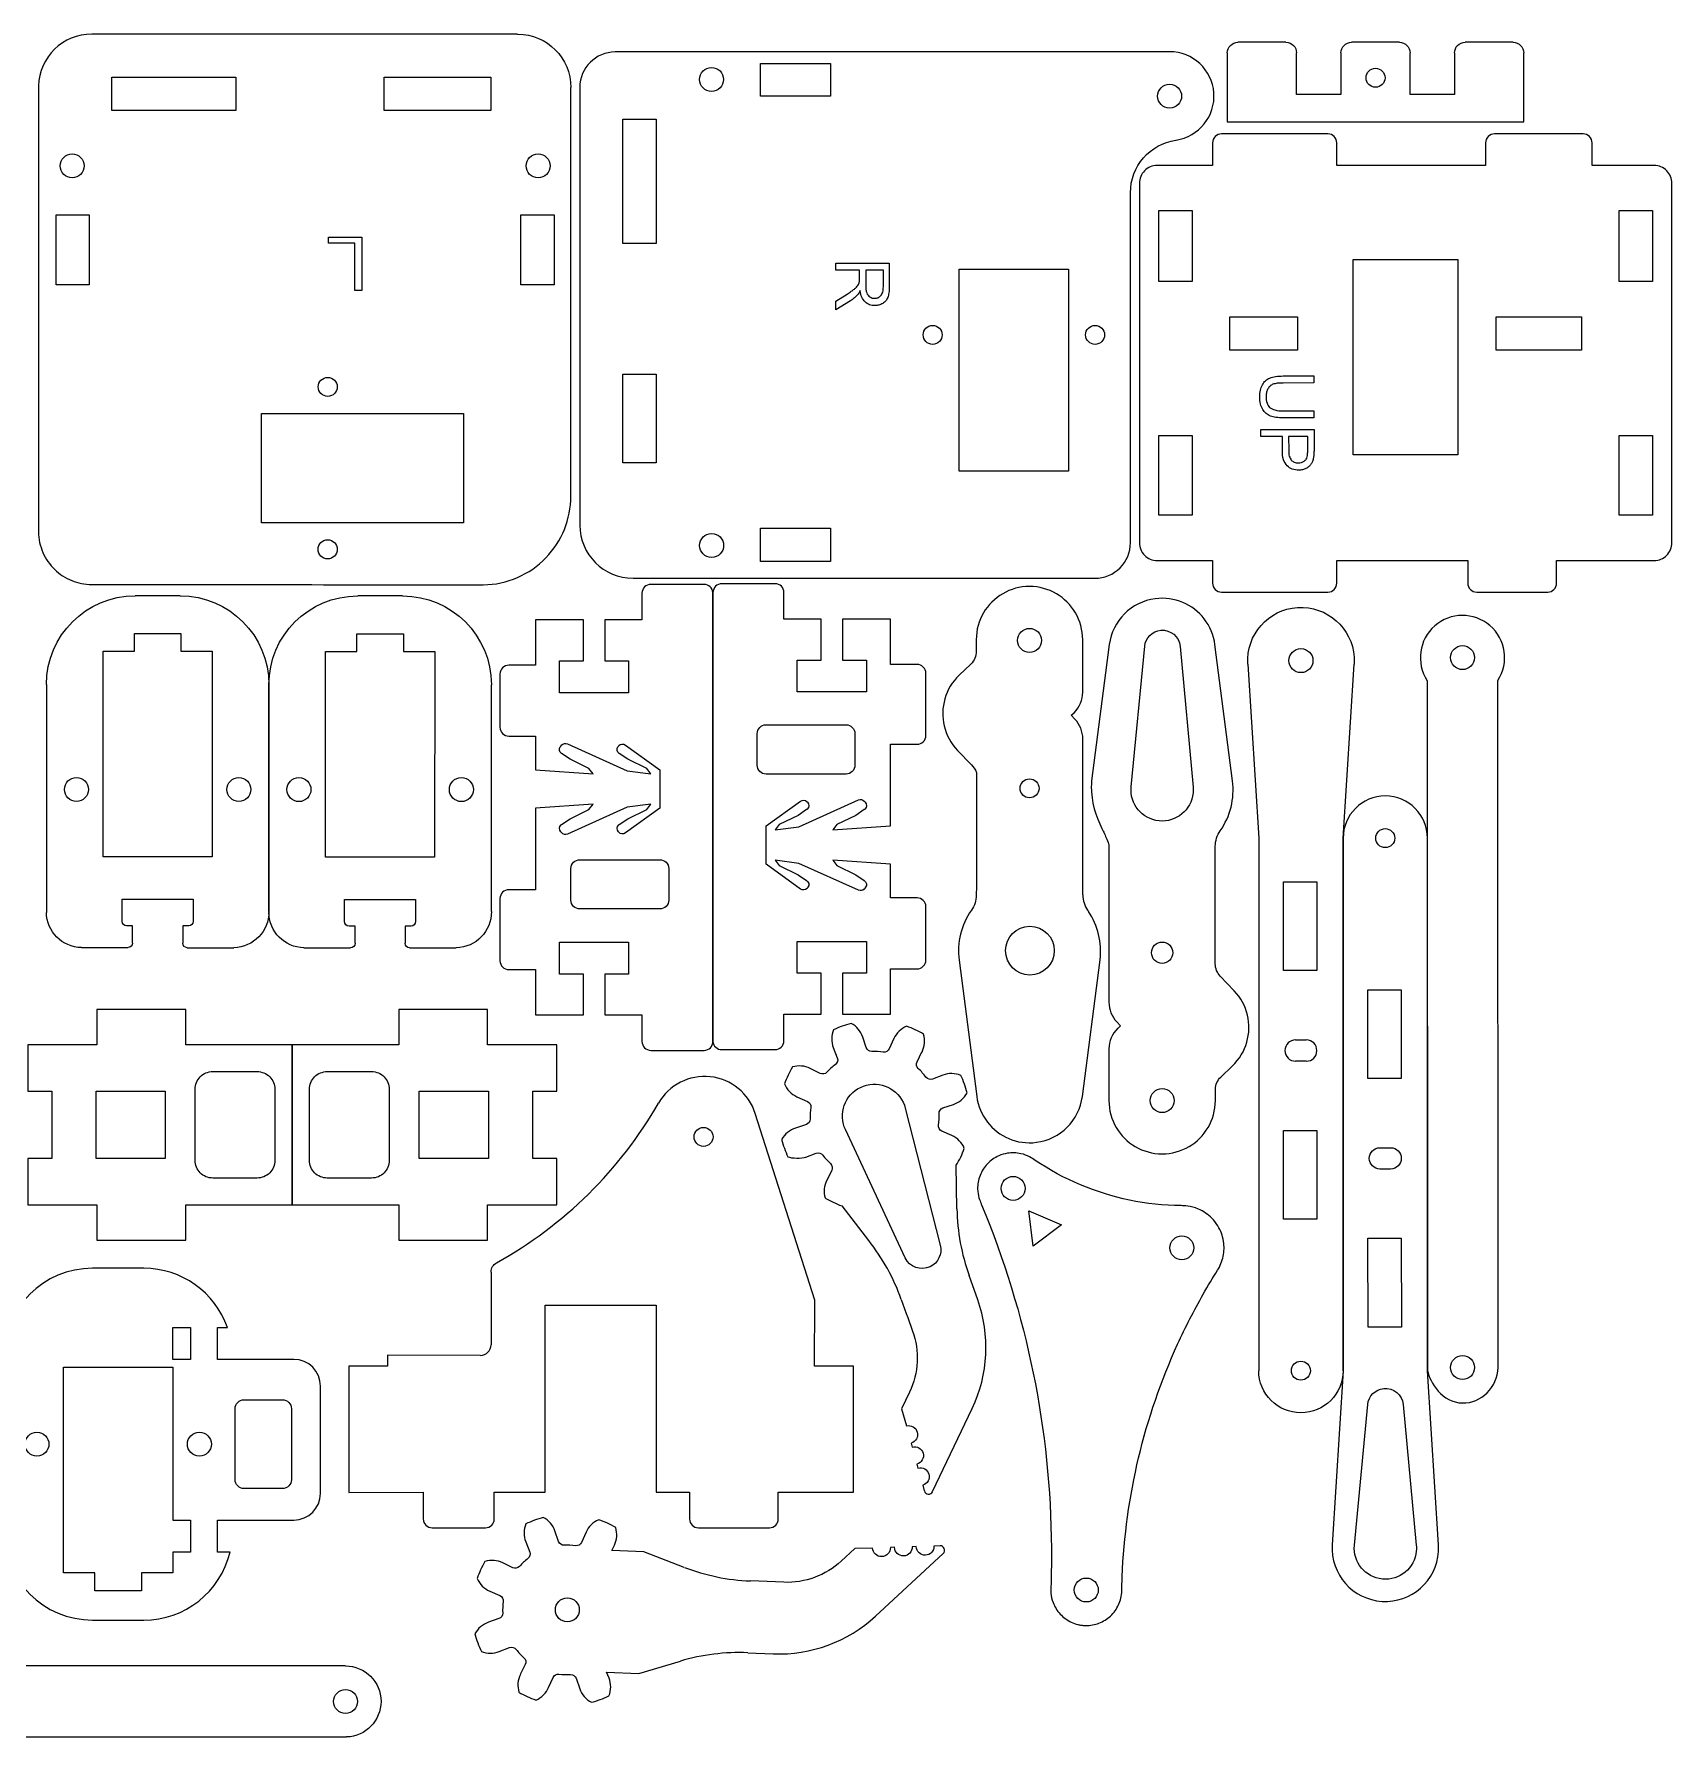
# Model space of a CAD drawing. Header units: millimetres. Extents: x 1 to 287, y -194 to -1.
# Drawn here: x 102.3 to 286.8, y -192.8 to -0.9 of the extents above; entities that cross this region are included whole.
import ezdxf

# ---------------------------------------------------------------- set-up
doc = ezdxf.new("R2010")
doc.units = ezdxf.units.MM
doc.layers.get('0').update_dxf_attribs({"linetype": 'CONTINUOUS'})

msp = doc.modelspace()

# ---------------------------------------------------------------- linework, layer by layer
for p, q in [((156.75, -0.96), (108.76, -0.95)), ((243.31, -1.87), (237.91, -1.87)), ((256.11, -1.87), (250.71, -1.87)), ((268.91, -1.87), (263.51, -1.87)), ((230.21, -2.94), (167.75, -2.96)), ((236.71, -3.07), (236.71, -10.84)), ((244.51, -7.76), (244.51, -3.07)), ((249.51, -3.07), (249.51, -7.76)), ((257.31, -7.77), (257.31, -3.07)), ((262.31, -3.07), (262.31, -7.77)), ((270.11, -10.84), (270.11, -3.07)), ((162.75, -53.01), (162.75, -6.96)), ((163.75, -6.96), (163.76, -56.26)), ((249.51, -7.76), (244.51, -7.76)), ((262.31, -7.77), (257.31, -7.77)), ((236.71, -10.84), (270.11, -10.84)), ((225.8, -58.26), (225.8, -18.83)), ((192.62, -27.54), (192.62, -26.75)), ((192.62, -26.75), (198.62, -26.75)), ((198.62, -26.75), (198.62, -29.41)), ((195.28, -27.54), (192.62, -27.54)), ((195.28, -28.46), (195.28, -27.54)), ((197.96, -27.54), (195.97, -27.54)), ((195.97, -27.54), (195.97, -29.25)), ((197.96, -29.44), (197.96, -27.54)), ((192.62, -31.04), (193.87, -30.24)), ((194.25, -30.99), (192.62, -32.03)), ((192.62, -32.03), (192.62, -31.04)), ((243, -39.47), (246.47, -39.46)), ((246.47, -40.25), (243, -40.26)), ((246.47, -39.46), (246.47, -40.25)), ((243.01, -43.39), (246.47, -43.38)), ((246.47, -43.38), (246.47, -44.18)), ((240.48, -45.51), (246.48, -45.5)), ((240.48, -46.3), (240.48, -45.51)), ((246.47, -44.18), (243.01, -44.18)), ((246.48, -45.5), (246.48, -47.76)), ((242.92, -46.3), (240.48, -46.3)), ((242.92, -47.84), (242.92, -46.3)), ((245.77, -46.3), (243.62, -46.3)), ((243.62, -46.3), (243.63, -47.85)), ((245.77, -47.83), (245.77, -46.3)), ((169.76, -62.26), (221.8, -62.26)), ((177.76, -62.95), (171.76, -62.95)), ((185.76, -62.87), (179.76, -62.87)), ((118.73, -64.24), (113.66, -64.23)), ((143.79, -64.25), (138.73, -64.25)), ((170.76, -63.95), (170.76, -66.95)), ((178.76, -63.87), (178.76, -114.45)), ((178.76, -114.45), (178.76, -63.87)), ((186.76, -66.87), (186.76, -63.87)), ((164.16, -66.95), (158.76, -66.95)), ((158.76, -66.95), (158.76, -72.05)), ((164.16, -71.55), (164.16, -66.95)), ((170.76, -66.95), (166.56, -66.95)), ((166.56, -66.95), (166.56, -71.55)), ((190.96, -66.87), (186.76, -66.87)), ((190.96, -71.47), (190.96, -66.87)), ((198.76, -66.87), (193.36, -66.87)), ((193.36, -66.87), (193.36, -71.47)), ((198.76, -71.97), (198.76, -66.87)), ((208.42, -69.25), (208.43, -69.33)), ((208.43, -69.33), (208.43, -70.47)), ((220.43, -75.09), (220.42, -69.18)), ((223.41, -69.74), (221.42, -85.08)), ((225.88, -85.77), (227.41, -69.92)), ((231.39, -69.93), (232.85, -85.79)), ((237.3, -85.09), (235.32, -69.74)), ((158.76, -72.05), (155.76, -72.05)), ((161.46, -75.15), (161.46, -71.55)), ((161.46, -71.55), (164.16, -71.55)), ((166.56, -71.55), (169.26, -71.55)), ((169.26, -71.55), (169.26, -75.15)), ((188.26, -75.07), (188.26, -71.47)), ((188.26, -71.47), (190.96, -71.47)), ((193.36, -71.47), (196.06, -71.47)), ((196.06, -71.47), (196.06, -75.07)), ((201.75, -71.97), (198.76, -71.97)), ((207.81, -71.92), (206.5, -73.17)), ((239.02, -71.92), (240.26, -91.54)), ((249.76, -91.54), (251, -71.92)), ((103.66, -74.23), (103.66, -83.02)), ((128.72, -99.81), (128.72, -74.24)), ((128.72, -74.24), (128.72, -99.8)), ((153.79, -99.82), (153.79, -74.25)), ((154.76, -73.05), (154.76, -79.05)), ((202.75, -79.97), (202.75, -72.97)), ((259.24, -73.8), (259.27, -151.54)), ((267.22, -151.19), (267.21, -73.76)), ((169.26, -75.15), (161.46, -75.15)), ((196.06, -75.07), (188.26, -75.07)), ((219.13, -77.7), (219.44, -77.41)), ((219.54, -78.13), (219.13, -77.7)), ((155.76, -80.05), (158.76, -80.05)), ((158.76, -80.05), (158.76, -83.84)), ((220.43, -97.94), (220.43, -80.35)), ((161.6, -81.18), (161.72, -81.04)), ((162.67, -82.65), (161.7, -82)), ((162.35, -80.91), (169.09, -83.94)), ((168.1, -81.18), (168.15, -81.12)), ((169.17, -82.65), (168.2, -82)), ((168.89, -81.05), (172.76, -83.85)), ((198.75, -90.17), (198.75, -80.97)), ((198.75, -80.97), (201.75, -80.97)), ((206.31, -81.65), (207.87, -83.28)), ((103.66, -83.02), (103.66, -99.81)), ((158.76, -83.84), (165.26, -84.3)), ((164.79, -83.69), (162.67, -82.65)), ((165.26, -84.3), (164.79, -83.69)), ((169.09, -83.94), (171.76, -84.3)), ((171.29, -83.69), (169.17, -82.65)), ((171.76, -84.3), (171.29, -83.69)), ((172.76, -83.85), (172.76, -86.05)), ((208.46, -84.34), (208.46, -97.08)), ((172.76, -86.05), (172.76, -88.15)), ((165.26, -87.7), (158.76, -88.15)), ((158.76, -88.15), (158.76, -97.35)), ((169.09, -88.05), (162.35, -91.08)), ((164.79, -88.3), (165.26, -87.7)), ((172.76, -88.15), (168.89, -90.95)), ((171.76, -87.7), (169.09, -88.05)), ((171.29, -88.3), (171.76, -87.7)), ((184.75, -90.17), (188.62, -87.37)), ((188.42, -90.27), (195.16, -87.24)), ((189.36, -87.44), (189.41, -87.5)), ((195.79, -87.37), (195.91, -87.5)), ((161.7, -89.99), (162.67, -89.35)), ((162.67, -89.35), (164.79, -88.3)), ((168.2, -89.99), (169.17, -89.35)), ((169.17, -89.35), (171.29, -88.3)), ((184.75, -92.27), (184.75, -90.17)), ((186.22, -90.02), (185.75, -90.62)), ((188.34, -88.97), (186.22, -90.02)), ((189.31, -88.33), (188.34, -88.97)), ((192.72, -90.02), (192.25, -90.62)), ((192.25, -90.62), (198.75, -90.17)), ((194.84, -88.97), (192.72, -90.02)), ((195.81, -88.33), (194.84, -88.97)), ((161.72, -90.95), (161.6, -90.82)), ((168.15, -90.88), (168.1, -90.82)), ((185.75, -90.62), (188.42, -90.27)), ((240.26, -91.54), (240.25, -151.54)), ((249.75, -151.54), (249.76, -91.54)), ((249.76, -91.54), (249.77, -151.54)), ((259.27, -151.54), (259.26, -91.54)), ((184.75, -94.48), (184.75, -92.27)), ((235.36, -105.71), (235.36, -92.44)), ((188.62, -97.27), (184.75, -94.48)), ((188.42, -94.38), (185.75, -94.03)), ((185.75, -94.03), (186.22, -94.63)), ((186.22, -94.63), (188.34, -95.67)), ((188.34, -95.67), (189.31, -96.32)), ((195.16, -97.41), (188.42, -94.38)), ((198.75, -94.48), (192.25, -94.03)), ((192.25, -94.03), (192.72, -94.63)), ((192.72, -94.63), (194.84, -95.67)), ((194.84, -95.67), (195.81, -96.32)), ((198.75, -98.27), (198.75, -94.48)), ((158.76, -97.35), (155.76, -97.35)), ((189.41, -97.14), (189.36, -97.2)), ((195.91, -97.15), (195.79, -97.28)), ((208.46, -97.08), (208.43, -97.9)), ((112.19, -100.93), (112.19, -98.43)), ((112.19, -98.43), (120.19, -98.43)), ((120.19, -98.43), (120.19, -100.93)), ((137.25, -100.94), (137.25, -98.44)), ((137.25, -98.44), (145.25, -98.44)), ((145.25, -98.44), (145.25, -100.94)), ((154.76, -98.35), (154.76, -105.35)), ((201.75, -98.27), (198.75, -98.27)), ((202.75, -105.27), (202.75, -99.27)), ((113.37, -101.43), (112.69, -101.43)), ((113.36, -103.37), (113.37, -101.43)), ((119.69, -101.43), (119.01, -101.43)), ((119.01, -101.43), (119.01, -103.37)), ((138.43, -101.44), (137.75, -101.44)), ((138.43, -103.39), (138.43, -101.44)), ((144.08, -101.44), (144.07, -103.39)), ((144.75, -101.44), (144.08, -101.44)), ((161.46, -106.85), (161.46, -103.25)), ((161.46, -103.25), (169.26, -103.25)), ((169.26, -103.25), (169.26, -106.85)), ((188.25, -106.77), (188.25, -103.17)), ((188.25, -103.17), (196.05, -103.17)), ((196.05, -103.17), (196.05, -106.77)), ((107.61, -103.87), (112.86, -103.87)), ((119.51, -103.88), (124.77, -103.88)), ((132.67, -103.89), (137.93, -103.89)), ((144.57, -103.89), (149.83, -103.89)), ((206.49, -105.29), (208.48, -120.63)), ((220.38, -120.63), (222.37, -105.24)), ((155.76, -106.35), (158.76, -106.35)), ((158.76, -106.35), (158.76, -111.45)), ((164.16, -106.85), (161.46, -106.85)), ((164.16, -111.45), (164.16, -106.85)), ((169.26, -106.85), (166.56, -106.85)), ((166.56, -106.85), (166.56, -111.45)), ((190.95, -106.77), (188.25, -106.77)), ((190.95, -111.37), (190.95, -106.77)), ((196.05, -106.77), (193.35, -106.77)), ((193.35, -106.77), (193.35, -111.37)), ((198.75, -111.37), (198.75, -106.27)), ((198.75, -106.27), (201.75, -106.27)), ((237.48, -108.73), (235.92, -107.1)), ((158.76, -111.45), (164.16, -111.45)), ((166.56, -111.45), (170.76, -111.45)), ((170.76, -111.45), (170.76, -114.45)), ((186.75, -114.37), (186.75, -111.37)), ((186.75, -111.37), (190.95, -111.37)), ((193.35, -111.37), (198.75, -111.37)), ((224.25, -112.24), (224.67, -112.67)), ((224.67, -112.67), (224.36, -112.97)), ((196.03, -115.14), (195.63, -113.96)), ((199.14, -114.13), (198.63, -115.27)), ((244.4, -114.27), (245.6, -114.27)), ((171.76, -115.45), (177.76, -115.45)), ((179.75, -115.37), (185.75, -115.37)), ((192.32, -115.14), (192.77, -116.3)), ((201.75, -116.75), (202.31, -115.63)), ((223.37, -115.28), (223.37, -121.11)), ((245.6, -116.67), (244.4, -116.67)), ((190.84, -118.05), (189.72, -117.49)), ((204.67, -118.24), (203.5, -118.68)), ((235.98, -118.46), (237.29, -117.21)), ((188.22, -120.67), (189.41, -121.21)), ((235.37, -119.81), (235.37, -119.81)), ((190.23, -143.61), (183.53, -122.57)), ((200.43, -121.97), (204.36, -137.41)), ((204.67, -121.94), (205.85, -121.54)), ((189.28, -123.8), (188.07, -124.21)), ((200.42, -138.82), (193.68, -124.38)), ((205.67, -125.05), (204.54, -124.54)), ((253.91, -126.42), (255.11, -126.42)), ((187.21, -127.45), (187.22, -127.45)), ((189.22, -127.48), (190.39, -127.04)), ((206.25, -133.3), (206.17, -128.4)), ((192.14, -128.97), (191.58, -130.08)), ((255.11, -128.82), (253.91, -128.82)), ((193.26, -132.97), (196.3, -136.87)), ((114.62, -140), (108.85, -140)), ((153.76, -140.43), (153.76, -148.62)), ((208.59, -143.54), (207.61, -140.82)), ((207.61, -140.82), (207.62, -140.82)), ((190.21, -151.04), (190.23, -143.61)), ((199.98, -143.51), (200.54, -145.1)), ((159.86, -165.24), (159.86, -144.14)), ((159.86, -144.14), (172.36, -144.14)), ((172.36, -144.14), (172.36, -165.24)), ((200.54, -145.1), (200.7, -145.53)), ((200.7, -145.53), (201.25, -147.07)), ((122.92, -150.27), (122.92, -146.67)), ((122.92, -146.67), (124.05, -146.67)), ((131.54, -150.27), (122.92, -150.27)), ((142.07, -151.04), (137.72, -151.04)), ((137.72, -151.04), (137.74, -165.25)), ((152.56, -149.82), (142.07, -149.81)), ((142.07, -149.81), (142.07, -151.04)), ((194.61, -151.04), (190.21, -151.04)), ((194.61, -165.24), (194.61, -151.04)), ((249.77, -151.54), (248.53, -171.16)), ((260.51, -171.16), (259.27, -151.54)), ((134.54, -165.37), (134.54, -153.27)), ((125.92, -154.82), (130.26, -154.82)), ((200.9, -153.96), (200.01, -155.83)), ((251.04, -171.21), (252.53, -155.35)), ((256.51, -155.35), (258, -171.21)), ((124.92, -163.82), (124.92, -155.82)), ((131.26, -155.82), (131.26, -163.82)), ((200.01, -155.83), (200.55, -157.77)), ((203.51, -165.17), (207.97, -155.79)), ((201.08, -159.7), (201.21, -160.14)), ((201.74, -162.07), (201.86, -162.51)), ((130.26, -164.82), (125.92, -164.82)), ((202.39, -164.44), (202.57, -165.09)), ((137.74, -165.25), (146.12, -165.24)), ((146.12, -165.24), (146.12, -168.24)), ((154.12, -168.24), (154.12, -165.24)), ((154.12, -165.24), (159.86, -165.24)), ((172.36, -165.24), (176.12, -165.24)), ((176.12, -165.24), (176.12, -168.24)), ((186.12, -168.24), (186.12, -165.24)), ((186.12, -165.24), (194.61, -165.24)), ((122.92, -171.97), (122.92, -168.37)), ((122.92, -168.37), (131.54, -168.37)), ((159.65, -168.08), (159.65, -168.08)), ((147.12, -169.24), (153.12, -169.24)), ((161.36, -170.78), (160.95, -169.6)), ((164.46, -169.74), (163.96, -170.88)), ((177.12, -169.24), (185.12, -169.24)), ((124.35, -171.97), (122.92, -171.97)), ((157.66, -170.81), (158.11, -171.97)), ((167.36, -171.81), (167.65, -171.21)), ((170.97, -171.96), (167.36, -171.81)), ((175.53, -173.7), (170.97, -171.96)), ((194.74, -171.59), (193.22, -172.99)), ((196.75, -171.52), (194.74, -171.59)), ((197.07, -179.2), (204.7, -172.14)), ((199.21, -171.44), (198.75, -171.46)), ((201.67, -171.36), (201.21, -171.38)), ((204.34, -171.27), (203.66, -171.3)), ((153.07, -173.04), (153.07, -173.04)), ((156.2, -173.74), (155.08, -173.19)), ((153.6, -176.38), (154.75, -176.88)), ((186.74, -175.38), (182.97, -175.23)), ((108.86, -179.64), (114.62, -179.64)), ((154.64, -179.48), (153.48, -179.88)), ((154.67, -183.18), (155.84, -182.73)), ((182.68, -183.32), (185.56, -183.44)), ((137.34, -184.81), (59.83, -184.81)), ((137.34, -184.81), (137.35, -184.81)), ((157.6, -184.64), (157.05, -185.77)), ((160.24, -187.24), (160.74, -186.1)), ((167.05, -186.17), (166.78, -185.49)), ((166.78, -185.49), (170.42, -185.64)), ((170.42, -185.64), (175.09, -184.26)), ((163.34, -186.2), (163.75, -187.38)), ((59.76, -192.81), (137.47, -192.81))]:
    msp.add_line(p, q)
for points in [[(192, -4.26), (192, -7.96), (184.1, -7.96), (184.1, -4.26)], [(125.01, -5.82), (125.01, -9.57), (111.01, -9.57), (111.01, -5.82)], [(153.72, -5.82), (153.72, -9.57), (141.72, -9.57), (141.72, -5.82)], [(168.62, -10.55), (172.37, -10.55), (172.37, -24.55), (168.62, -24.55)], [(232.76, -28.83), (229.01, -28.83), (229.01, -20.83), (232.76, -20.83)], [(284.61, -28.83), (280.86, -28.83), (280.86, -20.83), (284.61, -20.83)], [(104.76, -21.3), (108.46, -21.3), (108.46, -29.2), (104.76, -29.2)], [(160.86, -29.2), (157.11, -29.2), (157.11, -21.3), (160.86, -21.3)], [(135.45, -24.52), (135.45, -23.82), (139.2, -23.82), (139.2, -29.82), (138.41, -29.82), (138.41, -24.52)], [(262.7, -26.36), (262.7, -48.36), (250.9, -48.36), (250.9, -26.36)], [(218.81, -50.19), (206.51, -50.19), (206.5, -27.44), (218.8, -27.44)], [(237.01, -36.55), (237.01, -32.8), (244.61, -32.8), (244.61, -36.55)], [(276.61, -32.8), (276.61, -36.55), (267.01, -36.55), (267.01, -32.8)], [(168.62, -39.26), (172.37, -39.26), (172.37, -49.26), (168.62, -49.26)], [(127.9, -43.7), (150.65, -43.71), (150.65, -56.01), (127.9, -56)], [(229.01, -46.16), (232.76, -46.16), (232.76, -55.16), (229.01, -55.16)], [(284.61, -55.16), (280.86, -55.16), (280.86, -46.16), (284.61, -46.16)], [(184.11, -60.36), (184.11, -56.61), (192.01, -56.61), (192.01, -60.36)], [(122.34, -93.66), (110.04, -93.66), (110.04, -70.49), (113.57, -70.49), (113.57, -68.49), (118.81, -68.49), (118.81, -70.49), (122.34, -70.49)], [(147.4, -93.68), (135.1, -93.67), (135.11, -70.5), (138.64, -70.51), (138.64, -68.51), (143.88, -68.51), (143.88, -70.51), (147.41, -70.51)], [(243.06, -96.47), (246.81, -96.47), (246.81, -106.47), (243.06, -106.47)], [(256.31, -118.62), (252.56, -118.62), (252.56, -108.62), (256.31, -108.62)], [(119.35, -132.84), (131.35, -132.84), (131.35, -114.84), (119.35, -114.84), (119.35, -110.84), (109.35, -110.84), (109.35, -114.84), (101.55, -114.84), (101.55, -120.04), (104.25, -120.04), (104.25, -127.64), (101.55, -127.64), (101.55, -132.84), (109.35, -132.84), (109.35, -136.84), (119.35, -136.84)], [(153.35, -136.84), (153.35, -132.84), (161.15, -132.84), (161.15, -127.64), (158.45, -127.64), (158.45, -120.04), (161.15, -120.04), (161.15, -114.84), (153.35, -114.84), (153.35, -110.84), (143.35, -110.84), (143.35, -114.84), (131.35, -114.84), (131.35, -132.84), (143.35, -132.84), (143.35, -136.84)], [(117.05, -120.04), (117.05, -127.64), (109.25, -127.64), (109.25, -120.04)], [(145.65, -127.64), (145.65, -120.04), (153.45, -120.04), (153.45, -127.64)], [(243.05, -124.47), (246.8, -124.47), (246.8, -134.47), (243.05, -134.47)], [(218.02, -135.09), (214.82, -137.5), (214.34, -133.53)], [(256.32, -146.62), (252.57, -146.62), (252.56, -136.62), (256.31, -136.62)], [(117.89, -150.27), (117.89, -146.67), (119.89, -146.67), (119.89, -150.27)], [(117.89, -151.16), (117.89, -168.37), (119.89, -168.37), (119.89, -171.97), (117.89, -171.97), (117.89, -174.33), (114.36, -174.33), (114.36, -176.33), (109.12, -176.33), (109.12, -174.33), (105.59, -174.33), (105.59, -151.16)]]:
    msp.add_lwpolyline(points, close=True)
for points in [[(284.81, -60.26, 0.414214), (286.81, -58.26), (286.81, -17.76, 0.414214), (284.81, -15.76), (277.81, -15.76), (277.81, -13.19, 0.414214), (276.81, -12.19), (266.81, -12.19, 0.414214), (265.81, -13.19), (265.81, -15.76), (249.05, -15.76), (249.05, -13.19, 0.414214), (248.05, -12.19), (236.05, -12.19, 0.414214), (235.05, -13.19), (235.05, -15.76), (228.8, -15.76, 0.414214), (226.8, -17.76), (226.8, -58.26, 0.414214), (228.8, -60.26), (235.05, -60.26), (235.05, -62.81, 0.414214), (236.05, -63.81), (248.05, -63.81, 0.414214), (249.05, -62.81), (249.05, -60.26), (263.81, -60.26), (263.81, -62.81, 0.414214), (264.81, -63.81), (272.81, -63.81, 0.414214), (273.81, -62.81), (273.81, -60.26)], [(184.74, -78.77), (193.75, -78.77, -0.414214), (194.75, -79.77), (194.75, -83.32, -0.414214), (193.75, -84.32), (184.74, -84.32, -0.414214), (183.74, -83.32), (183.74, -79.77, -0.414214)], [(172.77, -99.52), (163.76, -99.52, -0.414214), (162.76, -98.52), (162.76, -94.97, -0.414214), (163.76, -93.97), (172.77, -93.97, -0.414214), (173.77, -94.97), (173.77, -98.52, -0.414214)], [(120.4, -127.84), (120.4, -119.84, -0.414214), (122.4, -117.84), (127.4, -117.84, -0.414214), (129.4, -119.84), (129.4, -127.84, -0.414214), (127.4, -129.84), (122.4, -129.84, -0.414214)], [(142.29, -119.84), (142.29, -127.84, -0.414214), (140.29, -129.84), (135.29, -129.84, -0.414214), (133.29, -127.84), (133.29, -119.84, -0.414214), (135.29, -117.84), (140.29, -117.84, -0.414214)]]:
    msp.add_lwpolyline(points, format="xyb", close=True)
for centre, radius in [((178.6, -6.06), 1.35), ((253.41, -5.87), 1.07), ((230.21, -7.94), 1.35), ((106.56, -15.8), 1.35), ((159.06, -15.8), 1.35), ((203.51, -34.84), 1.07), ((221.81, -34.84), 1.07), ((135.35, -40.7), 1.07), ((178.61, -58.56), 1.35), ((135.34, -59), 1.08), ((214.43, -69.26), 1.35), ((245.01, -71.54), 1.35), ((263.21, -71.2), 1.35), ((107.04, -86.05), 1.35), ((125.34, -86.06), 1.35), ((132.11, -86.07), 1.35), ((150.41, -86.07), 1.35), ((214.43, -85.93), 1.07), ((254.51, -91.54), 1.07), ((214.47, -104.21), 2.75), ((229.37, -104.45), 1.2), ((229.37, -121.11), 1.35), ((177.7, -125.2), 1.07), ((212.58, -131), 1.35), ((231.59, -137.7), 1.35), ((245, -151.54), 1.07), ((263.22, -151.19), 1.35), ((102.59, -159.82), 1.35), ((120.89, -159.82), 1.35), ((220.82, -176.25), 1.35), ((162.35, -178.49), 1.35), ((137.36, -188.81), 1.35)]:
    msp.add_circle(centre, radius)
for centre, radius, start, end in [((167.75, -6.96), 4, 90.0189, 180.0189), ((230.21, -7.94), 5, -81.7106, 90.0189), ((169.76, -56.26), 6, 180.0189, 270.0001), ((221.8, -58.26), 4, -89.9999, 0.0085), ((171.76, -63.95), 1, 90, 180), ((177.76, -63.95), 1, 4.3368, 90), ((179.76, -63.87), 1, 90, 180), ((185.76, -63.87), 1, 0, 90), ((263.21, -71.2), 4.75, -32.6286, 213.1732), ((155.76, -73.05), 1, 90, 180), ((201.75, -72.97), 1, 0, 90), ((217.23, -75.09), 3.2, -46.2815, 0.031), ((217.23, -80.35), 3.2, 0.0124, 43.7185), ((155.76, -79.05), 1, 180, 270), ((201.75, -79.97), 1, -90, 0), ((210.46, -84.34), 2, 175.411, 179.9975), ((155.76, -98.35), 1, 90, 180), ((201.75, -99.27), 1, 0, 90), ((223.43, -97.94), 3, 179.9949, 215.0943), ((219.34, -100.81), 2, 30.8034, 35.0943), ((155.76, -105.35), 1, 180, 270), ((201.75, -105.27), 1, -90, 0), ((226.57, -110.03), 3.2, 180.0084, 223.7185), ((194.87, -114.17), 2.73, 157.6255, 200.7984), ((193.04, -114.82), 2.73, 18.5162, 61.6504), ((201.63, -115.25), 2.73, 112.6255, 155.7984), ((226.57, -115.28), 3.2, 133.7185, 180.0156), ((171.76, -114.45), 1, 180, 270), ((177.76, -114.45), 1, -90, 0), ((179.75, -114.37), 1, 184.3368, 270), ((185.75, -114.37), 1, -90, 0), ((199.87, -114.42), 2.73, -26.4907, 16.6822), ((177.81, -124.39), 6, 17.6453, 150.1638), ((205.64, -120.79), 2.73, 67.6255, 110.7984), ((196.95, -122.86), 10.76, 14.0288, 25.2788), ((189.34, -118.18), 2.73, 202.5425, 245.8481), ((204.98, -118.96), 2.73, 288.5093, 331.6822), ((188.88, -126.82), 2.73, 107.2333, 150.4061), ((204.56, -127.54), 2.73, 22.6255, 65.7984), ((196.95, -122.86), 10.76, 329.0288, 340.2788), ((194.02, -131.3), 2.73, 153.5093, 196.6822), ((196.95, -122.86), 10.76, 239.0288, 249.9433), ((229.75, -132.92), 23.5, 180.9303, 199.6538), ((177.85, -151.42), 23.5, 19.6538, 38.2416), ((131.54, -153.27), 3, 0.0085, 90.0085), ((203.06, -164.96), 0.5, 195.4637, 334.5696), ((147.12, -168.24), 1, 180, 270), ((153.12, -168.24), 1, -90, 0), ((160.2, -169.82), 2.73, 158.163, 201.3359), ((158.37, -170.49), 2.73, 19.0468, 62.2197), ((166.96, -170.84), 2.73, 113.163, 156.3359), ((177.12, -168.24), 1, 180, 270), ((185.12, -168.24), 1, -90, 0), ((204.36, -171.77), 0.5, -47.2244, 91.8815), ((153.88, -175.65), 2.73, 64.0468, 107.2197), ((183.92, -151.75), 23.5, 249.1035, 267.6914), ((154.7, -173.88), 2.73, 203.163, 246.3359), ((154.35, -182.47), 2.73, 108.6629, 152.1968), ((153.68, -180.64), 2.73, 248.1694, 291.3295), ((181.73, -206.8), 23.5, 87.6914, 106.4149), ((159.51, -186.96), 2.73, 154.0018, 197.2133), ((157.74, -186.14), 2.73, 293.163, 336.3359), ((166.33, -186.49), 2.73, 199.0468, 242.2197), ((164.51, -187.16), 2.73, -21.837, 21.3359), ((162.35, -178.49), 10.76, 284.5664, 295.8164)]:
    msp.add_arc(centre, radius, start, end)
for centre, major_axis, ratio, start_param, end_param in [((198.17, -122.36), (-11.21, -4.53), 0.939804, 6.151375, 6.337319), ((162.05, -177.88), (9.36, 4.63), 0.964668, 1.359634, 1.562008), ((166.07, -180.95), (12.69, -8.41), 0.838182, 3.187859, 3.352823)]:
    msp.add_ellipse(centre, major_axis=major_axis, ratio=ratio, start_param=start_param, end_param=end_param)
for points in [[(108.76, -0.95), (105.5, -0.94), (102.85, -3.54), (102.76, -6.78)], [(156.75, -0.96), (160.06, -0.96), (162.75, -3.65), (162.75, -6.96)], [(236.71, -3.07), (236.71, -2.4), (237.25, -1.87), (237.91, -1.87)], [(243.31, -1.87), (243.97, -1.87), (244.51, -2.4), (244.51, -3.07)], [(249.51, -3.07), (249.51, -2.4), (250.05, -1.87), (250.71, -1.87)], [(256.11, -1.87), (256.77, -1.87), (257.31, -2.41), (257.31, -3.07)], [(262.31, -3.07), (262.31, -2.41), (262.85, -1.87), (263.51, -1.87)], [(268.91, -1.87), (269.57, -1.87), (270.11, -2.41), (270.11, -3.07)], [(225.8, -18.83), (225.79, -15.85), (227.98, -13.32), (230.93, -12.89)], [(103.66, -74.23), (103.66, -68.71), (108.14, -64.23), (113.66, -64.23)], [(118.73, -64.24), (124.25, -64.24), (128.73, -68.71), (128.72, -74.24)], [(128.72, -74.24), (128.73, -68.72), (133.2, -64.25), (138.73, -64.25)], [(143.79, -64.25), (149.31, -64.25), (153.79, -68.73), (153.79, -74.25)], [(208.43, -70.47), (208.43, -71.02), (208.21, -71.54), (207.81, -71.92)], [(161.72, -81.04), (161.88, -80.87), (162.14, -80.82), (162.35, -80.91)], [(168.15, -81.12), (168.35, -80.91), (168.66, -80.88), (168.89, -81.05)], [(188.62, -87.37), (188.85, -87.2), (189.17, -87.23), (189.36, -87.44)], [(195.16, -87.24), (195.38, -87.14), (195.63, -87.19), (195.79, -87.37)], [(162.35, -91.08), (162.14, -91.18), (161.88, -91.13), (161.72, -90.95)], [(168.89, -90.95), (168.66, -91.12), (168.34, -91.09), (168.15, -90.88)], [(189.36, -97.2), (189.17, -97.41), (188.85, -97.44), (188.62, -97.27)], [(195.79, -97.28), (195.63, -97.45), (195.38, -97.51), (195.16, -97.41)], [(103.66, -99.81), (103.66, -99.84), (103.66, -99.87), (103.66, -99.9)], [(107.61, -103.87), (105.43, -103.83), (103.68, -102.07), (103.66, -99.9)], [(112.69, -101.43), (112.41, -101.43), (112.19, -101.2), (112.19, -100.93)], [(120.19, -100.93), (120.19, -101.21), (119.96, -101.43), (119.69, -101.43)], [(128.72, -99.81), (128.75, -102.02), (126.98, -103.84), (124.77, -103.88)], [(128.72, -99.8), (128.72, -99.84), (128.72, -99.87), (128.72, -99.91)], [(132.67, -103.89), (130.49, -103.85), (128.74, -102.08), (128.72, -99.91)], [(137.75, -101.44), (137.48, -101.44), (137.25, -101.22), (137.25, -100.94)], [(145.25, -100.94), (145.25, -101.22), (145.03, -101.44), (144.75, -101.44)], [(153.79, -99.82), (153.81, -102.03), (152.04, -103.85), (149.83, -103.89)], [(113.36, -103.37), (113.36, -103.65), (113.14, -103.87), (112.86, -103.87)], [(138.43, -103.39), (138.43, -103.66), (138.2, -103.89), (137.93, -103.89)], [(235.92, -107.1), (235.57, -106.73), (235.36, -106.22), (235.36, -105.71)], [(194.34, -112.42), (193.61, -112.6), (193.03, -112.8), (192.35, -113.13)], [(202.48, -113.63), (201.86, -113.25), (201.28, -112.97), (200.58, -112.73)], [(244.4, -114.27), (243.74, -114.27), (243.2, -114.8), (243.2, -115.47)], [(246.8, -115.47), (246.8, -114.8), (246.27, -114.27), (245.6, -114.27)], [(196.66, -115.57), (196.37, -115.59), (196.12, -115.41), (196.03, -115.14)], [(243.2, -115.47), (243.2, -116.13), (243.74, -116.67), (244.4, -116.67)], [(245.6, -116.67), (246.27, -116.67), (246.8, -116.13), (246.8, -115.47)], [(187.72, -117.32), (187.35, -117.93), (187.05, -118.57), (186.82, -119.23)], [(189.72, -117.49), (189.1, -117.18), (188.38, -117.12), (187.72, -117.32)], [(235.37, -119.81), (235.39, -119.3), (235.61, -118.81), (235.98, -118.46)], [(154.38, -139.38), (161.98, -135.16), (168.29, -128.94), (172.61, -121.4)], [(252.71, -127.62), (252.71, -126.95), (253.25, -126.42), (253.91, -126.42)], [(255.11, -126.42), (255.78, -126.42), (256.31, -126.95), (256.31, -127.62)], [(187.22, -127.45), (187.58, -127.6), (188.78, -127.65), (189.22, -127.48)], [(253.91, -128.82), (253.25, -128.82), (252.71, -128.28), (252.71, -127.62)], [(256.31, -127.62), (256.31, -128.28), (255.78, -128.82), (255.11, -128.82)], [(108.85, -140), (103.33, -140), (98.85, -144.48), (98.85, -150.01)], [(124.05, -146.67), (122.65, -142.71), (118.89, -140), (114.62, -140)], [(153.76, -140.43), (153.76, -139.99), (154, -139.59), (154.38, -139.38)], [(207.97, -155.79), (209.79, -151.95), (210.02, -147.54), (208.59, -143.54)], [(201.25, -147.07), (202.05, -149.32), (201.93, -151.8), (200.9, -153.96)], [(152.56, -149.82), (153.22, -149.82), (153.76, -149.28), (153.76, -148.62)], [(124.92, -155.82), (124.92, -155.27), (125.37, -154.82), (125.92, -154.82)], [(130.26, -154.82), (130.81, -154.82), (131.26, -155.27), (131.26, -155.82)], [(125.92, -164.82), (125.37, -164.82), (124.92, -164.37), (124.92, -163.82)], [(131.26, -163.82), (131.26, -164.37), (130.81, -164.82), (130.26, -164.82)], [(131.54, -168.37), (133.2, -168.37), (134.54, -167.03), (134.54, -165.37)], [(167.8, -169.21), (167.2, -168.86), (166.55, -168.56), (165.89, -168.33)], [(98.86, -169.65), (98.86, -175.17), (103.34, -179.64), (108.86, -179.64)], [(167.65, -171.21), (167.95, -170.59), (168.01, -169.88), (167.8, -169.21)], [(114.62, -179.64), (119.25, -179.64), (123.27, -176.47), (124.35, -171.97)], [(193.22, -172.99), (191.46, -174.62), (189.13, -175.48), (186.74, -175.38)], [(185.56, -183.44), (189.81, -183.61), (193.95, -182.08), (197.07, -179.2)], [(151.94, -181.2), (152.12, -181.88), (152.36, -182.54), (152.67, -183.18)], [(156.9, -187.77), (157.5, -188.12), (158.14, -188.42), (158.82, -188.65)]]:
    msp.add_open_spline(points, degree=3)
for points, knots in [([(102.76, -6.78), (102.76, -22.76), (102.76, -38.74), (102.76, -55.49), (102.75, -56.26), (102.77, -57.83), (102.94, -58.61), (103.57, -60.07), (104.02, -60.72), (105.14, -61.81), (105.79, -62.23), (107.22, -62.81), (107.98, -62.96), (108.75, -62.96)], [-5.964417, -5.964417, -5.964417, -5.964417, -1.171297, -1.171297, -0.939814, -0.939814, -0.700167, -0.700167, -0.462868, -0.462868, -0.232146, -0.232146, 0, 0, 0, 0]), ([(195.25, -28.9), (195.26, -28.84), (195.28, -28.7), (195.28, -28.55), (195.28, -28.46)], [0, 0, 0, 0, 0.01793274, 0.0443408, 0.0443408, 0.0443408, 0.0443408]), ([(193.87, -30.24), (194.03, -30.14), (194.31, -29.96), (194.58, -29.75), (194.69, -29.67)], [0, 0, 0, 0, 0.0572673, 0.100613, 0.100613, 0.100613, 0.100613]), ([(195.05, -30.33), (194.93, -30.45), (194.69, -30.69), (194.4, -30.89), (194.25, -30.99)], [0, 0, 0, 0, 0.0493643, 0.1037005, 0.1037005, 0.1037005, 0.1037005]), ([(194.69, -29.67), (194.78, -29.6), (194.93, -29.48), (195.04, -29.33), (195.09, -29.26)], [0, 0, 0, 0, 0.03240874, 0.05719557, 0.05719557, 0.05719557, 0.05719557]), ([(195.35, -29.85), (195.3, -29.95), (195.22, -30.12), (195.1, -30.27), (195.05, -30.33)], [0, 0, 0, 0, 0.03154522, 0.05657353, 0.05657353, 0.05657353, 0.05657353]), ([(195.09, -29.26), (195.13, -29.21), (195.2, -29.09), (195.24, -28.96), (195.25, -28.9)], [0, 0, 0, 0, 0.02028423, 0.03953688, 0.03953688, 0.03953688, 0.03953688]), ([(195.9, -31.13), (195.77, -30.96), (195.47, -30.59), (195.39, -30.11), (195.35, -29.85)], [0, 0, 0, 0, 0.0636271, 0.1413084, 0.1413084, 0.1413084, 0.1413084]), ([(195.97, -29.25), (195.97, -29.41), (195.97, -29.7), (196.05, -29.98), (196.08, -30.1)], [0, 0, 0, 0, 0.04857793, 0.08613413, 0.08613413, 0.08613413, 0.08613413]), ([(196.08, -30.1), (196.12, -30.19), (196.21, -30.38), (196.36, -30.5), (196.44, -30.56)], [0, 0, 0, 0, 0.03076936, 0.05973274, 0.05973274, 0.05973274, 0.05973274]), ([(196.44, -30.56), (196.53, -30.61), (196.69, -30.7), (196.89, -30.72), (196.98, -30.72)], [0, 0, 0, 0, 0.02861374, 0.05693176, 0.05693176, 0.05693176, 0.05693176]), ([(196.98, -30.72), (197.12, -30.71), (197.38, -30.69), (197.58, -30.5), (197.68, -30.41)], [0, 0, 0, 0, 0.03955098, 0.07851421, 0.07851421, 0.07851421, 0.07851421]), ([(197.68, -30.41), (197.76, -30.28), (197.94, -29.99), (197.95, -29.64), (197.96, -29.44)], [0, 0, 0, 0, 0.0447107, 0.1028245, 0.1028245, 0.1028245, 0.1028245]), ([(198.45, -30.63), (198.39, -30.76), (198.26, -31.03), (198.01, -31.2), (197.89, -31.29)], [0, 0, 0, 0, 0.04362424, 0.08893977, 0.08893977, 0.08893977, 0.08893977]), ([(198.62, -29.41), (198.62, -29.64), (198.61, -30.06), (198.5, -30.46), (198.45, -30.63)], [0, 0, 0, 0, 0.0707188, 0.1235302, 0.1235302, 0.1235302, 0.1235302]), ([(196.98, -31.54), (196.78, -31.53), (196.38, -31.5), (196.06, -31.25), (195.9, -31.13)], [0, 0, 0, 0, 0.0597343, 0.1175549, 0.1175549, 0.1175549, 0.1175549]), ([(197.89, -31.29), (197.74, -31.37), (197.46, -31.51), (197.14, -31.53), (196.98, -31.54)], [0, 0, 0, 0, 0.04697002, 0.0947532, 0.0947532, 0.0947532, 0.0947532]), ([(240.66, -40.46), (240.76, -40.3), (240.97, -39.97), (241.32, -39.79), (241.49, -39.7)], [0, 0, 0, 0, 0.058062, 0.1153178, 0.1153178, 0.1153178, 0.1153178]), ([(241.49, -39.7), (241.71, -39.63), (242.2, -39.48), (242.71, -39.47), (243, -39.47)], [0, 0, 0, 0, 0.0675049, 0.1530313, 0.1530313, 0.1530313, 0.1530313]), ([(243, -40.26), (242.78, -40.26), (242.39, -40.26), (242.01, -40.36), (241.85, -40.4)], [0, 0, 0, 0, 0.0680343, 0.1167108, 0.1167108, 0.1167108, 0.1167108]), ([(240.37, -41.84), (240.37, -41.58), (240.39, -41.11), (240.57, -40.67), (240.66, -40.46)], [0, 0, 0, 0, 0.0769807, 0.1420294, 0.1420294, 0.1420294, 0.1420294]), ([(240.7, -43.24), (240.6, -43.04), (240.39, -42.6), (240.38, -42.11), (240.37, -41.84)], [0, 0, 0, 0, 0.066425, 0.1452386, 0.1452386, 0.1452386, 0.1452386]), ([(241.28, -40.9), (241.22, -41.03), (241.1, -41.31), (241.09, -41.61), (241.08, -41.77)], [0, 0, 0, 0, 0.04226231, 0.08979892, 0.08979892, 0.08979892, 0.08979892]), ([(241.08, -41.77), (241.09, -42.03), (241.1, -42.49), (241.37, -42.86), (241.48, -43.02)], [0, 0, 0, 0, 0.0756538, 0.1337014, 0.1337014, 0.1337014, 0.1337014]), ([(241.85, -40.4), (241.73, -40.46), (241.5, -40.58), (241.36, -40.8), (241.28, -40.9)], [0, 0, 0, 0, 0.03820183, 0.07684074, 0.07684074, 0.07684074, 0.07684074]), ([(241.57, -43.98), (241.4, -43.9), (241.05, -43.72), (240.82, -43.41), (240.7, -43.24)], [0, 0, 0, 0, 0.0562053, 0.1156584, 0.1156584, 0.1156584, 0.1156584]), ([(241.48, -43.02), (241.67, -43.13), (242.14, -43.39), (242.69, -43.39), (243.01, -43.39)], [0, 0, 0, 0, 0.0643895, 0.1594917, 0.1594917, 0.1594917, 0.1594917]), ([(243.01, -44.18), (242.73, -44.18), (242.25, -44.18), (241.78, -44.04), (241.57, -43.98)], [0, 0, 0, 0, 0.0813003, 0.1456738, 0.1456738, 0.1456738, 0.1456738]), ([(243.45, -49.6), (243.3, -49.38), (242.93, -48.85), (242.92, -48.21), (242.92, -47.84)], [0, 0, 0, 0, 0.078991, 0.187437, 0.187437, 0.187437, 0.187437]), ([(243.63, -47.85), (243.63, -48.08), (243.63, -48.47), (243.83, -48.8), (243.92, -48.94)], [0, 0, 0, 0, 0.06618, 0.1146846, 0.1146846, 0.1146846, 0.1146846]), ([(245.72, -48.57), (245.73, -48.48), (245.77, -48.23), (245.77, -47.98), (245.77, -47.83)], [0, 0, 0, 0, 0.02882466, 0.07437613, 0.07437613, 0.07437613, 0.07437613]), ([(246.48, -47.76), (246.48, -47.94), (246.48, -48.25), (246.44, -48.55), (246.42, -48.68)], [0, 0, 0, 0, 0.05271385, 0.09152683, 0.09152683, 0.09152683, 0.09152683]), ([(244.75, -50.08), (244.5, -50.06), (244.02, -50.03), (243.64, -49.74), (243.45, -49.6)], [0, 0, 0, 0, 0.0717434, 0.1411682, 0.1411682, 0.1411682, 0.1411682]), ([(243.92, -48.94), (244.02, -49.04), (244.26, -49.24), (244.56, -49.25), (244.72, -49.26)], [0, 0, 0, 0, 0.04215479, 0.08900337, 0.08900337, 0.08900337, 0.08900337]), ([(244.72, -49.26), (244.84, -49.26), (245.07, -49.24), (245.27, -49.13), (245.36, -49.07)], [0, 0, 0, 0, 0.03522072, 0.06793889, 0.06793889, 0.06793889, 0.06793889]), ([(245.36, -49.07), (245.45, -49), (245.61, -48.87), (245.68, -48.67), (245.72, -48.57)], [0, 0, 0, 0, 0.03132996, 0.06231704, 0.06231704, 0.06231704, 0.06231704]), ([(246.14, -49.42), (246.07, -49.51), (245.91, -49.71), (245.68, -49.83), (245.57, -49.9)], [0, 0, 0, 0, 0.03649942, 0.07564292, 0.07564292, 0.07564292, 0.07564292]), ([(246.42, -48.68), (246.4, -48.82), (246.34, -49.08), (246.21, -49.31), (246.14, -49.42)], [0, 0, 0, 0, 0.04201753, 0.07977454, 0.07977454, 0.07977454, 0.07977454]), ([(245.57, -49.9), (245.44, -49.95), (245.18, -50.06), (244.89, -50.08), (244.75, -50.08)], [0, 0, 0, 0, 0.041455, 0.08447156, 0.08447156, 0.08447156, 0.08447156]), ([(108.75, -62.96), (122.68, -62.97), (136.61, -62.98), (151.32, -63), (152.1, -63.01), (154.21, -62.98), (155.51, -62.7), (157.94, -61.65), (159.03, -60.89), (160.83, -59.02), (161.54, -57.94), (162.5, -55.56), (162.75, -54.3), (162.75, -53.01)], [-5.978096, -5.978096, -5.978096, -5.978096, -1.80022, -1.80022, -1.566338, -1.566338, -1.166937, -1.166937, -0.771442, -0.771442, -0.386919, -0.386919, 0, 0, 0, 0]), ([(220.42, -69.18), (220.42, -66.99), (219.23, -65.04), (217.45, -64), (216.56, -63.48), (215.52, -63.18), (214.42, -63.18), (212.23, -63.18), (210.29, -64.37), (209.24, -66.15), (208.72, -67.04), (208.42, -68.08), (208.42, -69.18), (208.42, -69.2), (208.42, -69.22), (208.42, -69.25)], [0.000119, 0.000119, 0.000119, 0.000119, 0.666695, 0.666695, 0.666695, 1, 1, 1, 1.666695, 1.666695, 1.666695, 2, 2, 2, 2.010188, 2.010188, 2.010188, 2.010188]), ([(235.32, -69.74), (235.17, -68.65), (234.74, -67.66), (234.11, -66.84), (232.85, -65.21), (230.77, -64.28), (228.6, -64.56), (225.9, -64.91), (223.76, -67.05), (223.41, -69.74)], [-5, -5, -5, -5, -4.666695, -4.666695, -4.666695, -4, -4, -4, -3.000085, -3.000085, -3.000085, -3.000085]), ([(239.02, -71.92), (238.81, -68.61), (241.33, -65.76), (247.94, -65.34), (250.79, -67.86), (251, -71.16), (251.02, -71.42), (251.02, -71.67), (251, -71.92)], [4, 4, 4, 4, 5, 5, 6, 6, 6, 7, 7, 7, 7]), ([(227.41, -69.92), (227.5, -68.96), (228.26, -68.21), (229.22, -68.12), (230.32, -68.02), (231.29, -68.83), (231.39, -69.93)], [-7, -7, -7, -7, -6, -6, -6, -5, -5, -5, -5]), ([(206.5, -73.17), (204.92, -74.68), (204.34, -76.89), (204.81, -78.89), (205.05, -79.9), (205.56, -80.86), (206.31, -81.65)], [6, 6, 6, 6, 6.666695, 6.666695, 6.666695, 7, 7, 7, 7]), ([(161.7, -82), (161.45, -81.84), (161.38, -81.49), (161.55, -81.24), (161.57, -81.22), (161.58, -81.2), (161.6, -81.18)], [0, 0, 0, 0, 1, 1, 1, 2, 2, 2, 2]), ([(168.2, -82), (167.95, -81.84), (167.88, -81.49), (168.05, -81.24), (168.07, -81.22), (168.08, -81.2), (168.1, -81.18)], [0, 0, 0, 0, 1, 1, 1, 2, 2, 2, 2]), ([(207.87, -83.28), (208.08, -83.49), (208.32, -83.85), (208.42, -84.08), (208.44, -84.12), (208.45, -84.15), (208.46, -84.18)], [8, 8, 8, 8, 8.5253365, 8.5253365, 8.5253365, 8.6099248, 8.6099248, 8.6099248, 8.6099248]), ([(221.42, -85.08), (221.42, -85.09), (221.42, -85.1), (221.42, -85.11), (221.4, -85.3), (221.39, -85.49), (221.39, -85.67), (221.35, -87.48), (221.92, -89.08), (222.58, -90.46)], [-1.008002, -1.008002, -1.008002, -1.008002, -1, -1, -1, -0.907389, -0.907389, -0.907389, 0, 0, 0, 0]), ([(232.85, -85.79), (232.87, -86.01), (232.87, -86.23), (232.85, -86.45), (232.66, -88.37), (230.95, -89.78), (227.1, -89.41), (225.69, -87.7), (225.88, -85.77)], [-4, -4, -4, -4, -3, -3, -3, -2, -2, -1, -1, -1, -1]), ([(235.36, -92.44), (235.36, -91.82), (235.55, -91.22), (235.91, -90.71), (237.06, -89.08), (237.55, -87.07), (237.3, -85.09)], [-8, -8, -8, -8, -7, -7, -7, -6, -6, -6, -6]), ([(189.41, -87.5), (189.62, -87.73), (189.6, -88.07), (189.38, -88.28), (189.36, -88.3), (189.33, -88.31), (189.31, -88.33)], [0, 0, 0, 0, 1, 1, 1, 2, 2, 2, 2]), ([(195.91, -87.5), (196.12, -87.73), (196.1, -88.07), (195.88, -88.28), (195.86, -88.3), (195.83, -88.31), (195.81, -88.33)], [0, 0, 0, 0, 1, 1, 1, 2, 2, 2, 2]), ([(259.26, -91.54), (259.26, -88.92), (257.13, -86.79), (251.88, -86.79), (249.76, -88.92), (249.76, -91.54)], [9, 9, 9, 9, 10, 10, 11, 11, 11, 11]), ([(161.6, -90.82), (161.4, -90.6), (161.41, -90.25), (161.64, -90.04), (161.66, -90.02), (161.68, -90.01), (161.7, -89.99)], [0, 0, 0, 0, 1, 1, 1, 2, 2, 2, 2]), ([(168.1, -90.82), (167.9, -90.6), (167.91, -90.25), (168.14, -90.04), (168.16, -90.02), (168.18, -90.01), (168.2, -89.99)], [0, 0, 0, 0, 1, 1, 1, 2, 2, 2, 2]), ([(222.58, -90.46), (222.75, -90.81), (222.97, -91.25), (223.14, -91.65), (223.26, -91.93), (223.34, -92.2), (223.36, -92.27)], [-26, -26, -26, -26, -25.5009441, -25.5009441, -25.5009441, -25.1560549, -25.1560549, -25.1560549, -25.1560549]), ([(223.36, -92.27), (223.36, -96.58), (223.37, -108.28), (223.37, -109.85), (223.37, -109.96), (223.37, -110.03), (223.37, -110.03)], [-24.9958938, -24.9958938, -24.9958938, -24.9958938, -24.0678045, -24.0678045, -24.0678045, -24.0023359, -24.0023359, -24.0023359, -24.0023359]), ([(189.31, -96.32), (189.56, -96.48), (189.63, -96.83), (189.46, -97.08), (189.45, -97.1), (189.43, -97.12), (189.41, -97.14)], [0, 0, 0, 0, 1, 1, 1, 2, 2, 2, 2]), ([(195.81, -96.32), (196.06, -96.49), (196.13, -96.83), (195.96, -97.08), (195.95, -97.1), (195.93, -97.12), (195.91, -97.15)], [0, 0, 0, 0, 1, 1, 1, 2, 2, 2, 2]), ([(208.43, -97.9), (208.43, -97.92), (208.43, -97.93), (208.43, -97.94), (208.43, -98.56), (208.24, -99.16), (207.88, -99.66), (206.73, -101.3), (206.24, -103.31), (206.49, -105.29)], [10.988786, 10.988786, 10.988786, 10.988786, 11, 11, 11, 12, 12, 12, 13, 13, 13, 13]), ([(222.37, -105.24), (222.37, -105.24), (222.37, -105.23), (222.37, -105.23), (222.6, -103.32), (222.14, -101.39), (221.06, -99.79)], [16.9983797, 16.9983797, 16.9983797, 16.9983797, 17, 17, 17, 17.9647757, 17.9647757, 17.9647757, 17.9647757]), ([(119.51, -103.88), (119.23, -103.88), (119.01, -103.65), (119.01, -103.38), (119.01, -103.38), (119.01, -103.37), (119.01, -103.37)], [0, 0, 0, 0, 1, 1, 1, 2, 2, 2, 2]), ([(144.57, -103.89), (144.3, -103.89), (144.07, -103.66), (144.07, -103.39), (144.07, -103.39), (144.07, -103.39), (144.07, -103.39)], [0, 0, 0, 0, 1, 1, 1, 2, 2, 2, 2]), ([(237.29, -117.21), (238.08, -116.45), (238.63, -115.51), (238.91, -114.52), (239.48, -112.54), (238.99, -110.31), (237.48, -108.73)], [-13, -13, -13, -13, -12.666695, -12.666695, -12.666695, -12, -12, -12, -12]), ([(192.77, -116.3), (192.87, -116.57), (192.78, -116.87), (192.55, -117.04), (192.21, -117.3), (191.89, -117.59), (191.59, -117.91), (191.4, -118.12), (191.09, -118.18), (190.84, -118.05)], [-3, -3, -3, -3, -2, -2, -2, -1, -1, -1, 0, 0, 0, 0]), ([(198.63, -115.27), (198.51, -115.53), (198.24, -115.68), (197.95, -115.64), (197.52, -115.58), (197.09, -115.56), (196.66, -115.57)], [-2, -2, -2, -2, -1, -1, -1, 0, 0, 0, 0]), ([(203.5, -118.68), (203.24, -118.78), (202.94, -118.69), (202.76, -118.47), (202.5, -118.12), (202.21, -117.8), (201.89, -117.5), (201.68, -117.31), (201.63, -117), (201.75, -116.75)], [-5, -5, -5, -5, -4, -4, -4, -3, -3, -3, -2, -2, -2, -2]), ([(193.68, -124.38), (193.59, -124.18), (193.51, -123.97), (193.46, -123.75), (192.97, -121.82), (194.13, -119.86), (196.06, -119.37), (197.98, -118.88), (199.94, -120.05), (200.43, -121.97)], [-4, -4, -4, -4, -3, -3, -3, -2, -2, -2, -1, -1, -1, -1]), ([(208.48, -120.63), (208.76, -122.81), (210.19, -124.58), (212.09, -125.39), (213.03, -125.79), (214.11, -125.96), (215.2, -125.81), (217.89, -125.47), (220.03, -123.33), (220.38, -120.63)], [14, 14, 14, 14, 14.666695, 14.666695, 14.666695, 15, 15, 15, 15.999999, 15.999999, 15.999999, 15.999999]), ([(223.37, -121.11), (223.37, -122.21), (223.67, -123.25), (224.19, -124.14), (225.23, -125.92), (227.17, -127.11), (229.37, -127.11), (230.46, -127.11), (231.51, -126.81), (232.4, -126.29), (234.18, -125.25), (235.37, -123.3), (235.37, -121.11), (235.37, -120.68), (235.37, -120.24), (235.37, -119.81)], [-19, -19, -19, -19, -18.666695, -18.666695, -18.666695, -18, -18, -18, -17.666695, -17.666695, -17.666695, -17, -17, -17, -16.803603, -16.803603, -16.803603, -16.803603]), ([(189.41, -121.21), (189.66, -121.32), (189.82, -121.6), (189.78, -121.88), (189.72, -122.31), (189.7, -122.74), (189.71, -123.17), (189.72, -123.46), (189.55, -123.71), (189.28, -123.8)], [-5, -5, -5, -5, -4, -4, -4, -3, -3, -3, -2, -2, -2, -2]), ([(204.54, -124.54), (204.28, -124.42), (204.13, -124.15), (204.17, -123.87), (204.23, -123.44), (204.25, -123), (204.23, -122.57), (204.22, -122.29), (204.4, -122.03), (204.67, -121.94)], [-13, -13, -13, -13, -12, -12, -12, -11, -11, -11, -10, -10, -10, -10]), ([(190.39, -127.04), (190.66, -126.94), (190.96, -127.02), (191.13, -127.25), (191.39, -127.6), (191.68, -127.92), (192, -128.21), (192.21, -128.41), (192.26, -128.71), (192.14, -128.97)], [4, 4, 4, 4, 5, 5, 5, 6, 6, 6, 7, 7, 7, 7]), ([(235.63, -135.21), (235.38, -134.81), (235.2, -134.6), (234.55, -133.93), (234.03, -133.58), (232.57, -132.95), (231.83, -132.95), (229.55, -132.93), (227.6, -132.72), (221.89, -131.53), (218.29, -130.01), (214.7, -127.6), (214.21, -127.26), (212.96, -126.98), (212.44, -126.97), (211.6, -127.1), (211.28, -127.2), (210.49, -127.54), (210.05, -127.85), (209.32, -128.62), (209.04, -129.06), (208.67, -130.03), (208.57, -130.54), (208.59, -131.83), (208.83, -132.38), (208.96, -132.7)], [-2.028847, -2.028847, -2.028847, -2.028847, -2.004037, -2.004037, -1.956294, -1.956294, -1.882203, -1.882203, -1.427505, -1.427505, -0.526348, -0.526348, -0.423565, -0.423565, -0.354684, -0.354684, -0.310679, -0.310679, -0.240209, -0.240209, -0.170429, -0.170429, -0.102585, -0.102585, 0, 0, 0, 0]), ([(208.96, -132.7), (208.98, -132.75), (209, -132.8), (209.02, -132.85), (214.13, -145.12), (216.81, -158.27), (216.9, -172.89), (216.89, -174.23), (216.82, -176.37), (216.79, -176.89), (217.26, -178.14), (217.53, -178.58), (218.23, -179.34), (218.66, -179.66), (219.37, -179.99), (219.62, -180.08), (220, -180.17), (220.13, -180.19), (220.32, -180.22), (220.39, -180.23), (220.5, -180.24), (220.54, -180.24), (220.61, -180.25), (220.65, -180.25), (220.69, -180.25), (220.71, -180.25), (220.73, -180.25), (220.74, -180.25), (220.74, -180.25), (220.74, -180.25), (220.75, -180.25), (220.75, -180.25), (220.75, -180.25), (220.75, -180.25), (220.75, -180.25), (220.75, -180.25), (220.75, -180.25), (220.75, -180.25), (220.75, -180.25), (220.75, -180.25), (221.26, -180.26), (221.77, -180.17), (222.73, -179.8), (223.17, -179.53), (223.93, -178.82), (224.24, -178.39), (224.68, -177.43), (224.8, -176.91), (224.83, -176.2), (224.86, -174.93), (225.24, -165.69), (227.36, -156.79), (231.99, -146.63), (232.95, -144.76), (234.54, -141.96), (235.07, -141.09), (235.61, -140.23)], [-13.033329, -13.033329, -13.033329, -13.033329, -12.989615, -12.989615, -12.989615, -2.448557, -2.448557, -1.392016, -1.392016, -0.743572, -0.743572, -0.336908, -0.336908, 0.08077, 0.08077, 0.287827, 0.287827, 0.391346, 0.391346, 0.443475, 0.443475, 0.476975, 0.476975, 0.502709, 0.502709, 0.515576, 0.515576, 0.518793, 0.518793, 0.520401, 0.520401, 0.521205, 0.521205, 0.521407, 0.521407, 0.521507, 0.521507, 0.52152, 0.52152, 0.521528, 0.521528, 0.930116, 0.930116, 1.335832, 1.335832, 1.753111, 1.753111, 2.174877, 2.174877, 2.318996, 2.318996, 9.505973, 9.505973, 11.174479, 11.174479, 12.058957, 12.058957, 12.058957, 12.058957]), ([(235.61, -140.23), (235.91, -139.75), (236.13, -139.21), (236.36, -138.1), (236.37, -137.53), (236.17, -136.24), (235.99, -135.82), (235.63, -135.21)], [-0.8023322, -0.8023322, -0.8023322, -0.8023322, -0.5866172, -0.5866172, -0.3744596, -0.3744596, -0.0958013, -0.0958013, -0.0958013, -0.0958013]), ([(204.36, -137.41), (204.61, -138.39), (204.13, -139.4), (203.22, -139.83), (202.17, -140.32), (200.91, -139.87), (200.42, -138.82)], [-7, -7, -7, -7, -6, -6, -6, -5, -5, -5, -5]), ([(249.75, -151.54), (249.75, -154.16), (247.62, -156.29), (242.38, -156.29), (240.25, -154.16), (240.25, -151.54)], [9, 9, 9, 9, 10, 10, 11, 11, 11, 11]), ([(259.27, -151.54), (259.53, -152.87), (260.93, -155.13), (263.21, -155.18), (265.33, -155.22), (267.17, -153.42), (267.22, -151.19)], [5.091801, 5.091801, 5.091801, 5.091801, 6, 6, 6, 6.999926, 6.999926, 6.999926, 6.999926]), ([(252.53, -155.35), (252.62, -154.4), (253.37, -153.64), (254.33, -153.55), (255.43, -153.45), (256.41, -154.25), (256.51, -155.35)], [-7, -7, -7, -7, -6, -6, -6, -5, -5, -5, -5]), ([(200.55, -157.77), (201.08, -157.62), (201.63, -157.93), (201.93, -159), (201.62, -159.55), (201.08, -159.7)], [-15, -15, -15, -15, -14, -14, -13, -13, -13, -13]), ([(201.21, -160.14), (201.74, -159.99), (202.29, -160.3), (202.58, -161.37), (202.27, -161.92), (201.74, -162.07)], [-12, -12, -12, -12, -11, -11, -10, -10, -10, -10]), ([(201.86, -162.51), (202.39, -162.36), (202.94, -162.67), (203.24, -163.74), (202.93, -164.29), (202.39, -164.44)], [-9, -9, -9, -9, -8, -8, -7, -7, -7, -7]), ([(158.11, -171.97), (158.22, -172.24), (158.13, -172.54), (157.91, -172.71), (157.56, -172.98), (157.24, -173.27), (156.95, -173.59), (156.76, -173.8), (156.45, -173.86), (156.2, -173.74)], [-7, -7, -7, -7, -6, -6, -6, -5, -5, -5, -4, -4, -4, -4]), ([(163.96, -170.88), (163.85, -171.14), (163.58, -171.3), (163.29, -171.26), (162.86, -171.21), (162.43, -171.19), (162, -171.21), (161.71, -171.22), (161.45, -171.05), (161.36, -170.78)], [-16, -16, -16, -16, -15, -15, -15, -14, -14, -14, -13, -13, -13, -13]), ([(198.75, -171.46), (198.77, -172.01), (198.33, -172.47), (197.23, -172.51), (196.77, -172.08), (196.75, -171.52)], [-3, -3, -3, -3, -2, -2, -1, -1, -1, -1]), ([(201.21, -171.38), (201.23, -171.93), (200.79, -172.39), (199.69, -172.43), (199.23, -171.99), (199.21, -171.44)], [-6, -6, -6, -6, -5, -5, -4, -4, -4, -4]), ([(203.66, -171.3), (203.68, -171.85), (203.25, -172.31), (202.15, -172.35), (201.68, -171.91), (201.67, -171.36)], [-9, -9, -9, -9, -8, -8, -7, -7, -7, -7]), ([(248.53, -171.16), (248.32, -174.47), (250.84, -177.32), (257.45, -177.74), (260.3, -175.22), (260.51, -171.92), (260.52, -171.67), (260.52, -171.41), (260.51, -171.16)], [4, 4, 4, 4, 5, 5, 6, 6, 6, 7, 7, 7, 7]), ([(258, -171.21), (258.03, -171.43), (258.03, -171.65), (258, -171.87), (257.82, -173.79), (256.12, -175.21), (252.27, -174.84), (250.85, -173.14), (251.04, -171.21)], [-4, -4, -4, -4, -3, -3, -3, -2, -2, -1, -1, -1, -1]), ([(154.75, -176.88), (155.01, -177), (155.16, -177.27), (155.12, -177.55), (155.07, -177.98), (155.05, -178.41), (155.07, -178.85), (155.08, -179.13), (154.91, -179.39), (154.64, -179.48)], [2, 2, 2, 2, 3, 3, 3, 4, 4, 4, 5, 5, 5, 5]), ([(155.84, -182.73), (156.1, -182.63), (156.4, -182.71), (156.58, -182.94), (156.84, -183.28), (157.13, -183.6), (157.46, -183.89), (157.67, -184.08), (157.73, -184.39), (157.6, -184.64)], [2, 2, 2, 2, 3, 3, 3, 4, 4, 4, 5, 5, 5, 5]), ([(137.35, -184.81), (139.55, -184.8), (141.35, -186.59), (141.36, -190.97), (139.63, -192.75), (137.47, -192.81)], [11.000483, 11.000483, 11.000483, 11.000483, 12, 12, 12.985051, 12.985051, 12.985051, 12.985051]), ([(160.74, -186.1), (160.86, -185.84), (161.13, -185.68), (161.41, -185.72), (161.84, -185.78), (162.28, -185.79), (162.71, -185.77), (162.99, -185.76), (163.25, -185.93), (163.34, -186.2)], [-25, -25, -25, -25, -24, -24, -24, -23, -23, -23, -22, -22, -22, -22])]:
    msp.add_open_spline(points, degree=3, knots=knots)

doc.saveas('drawing.dxf')
